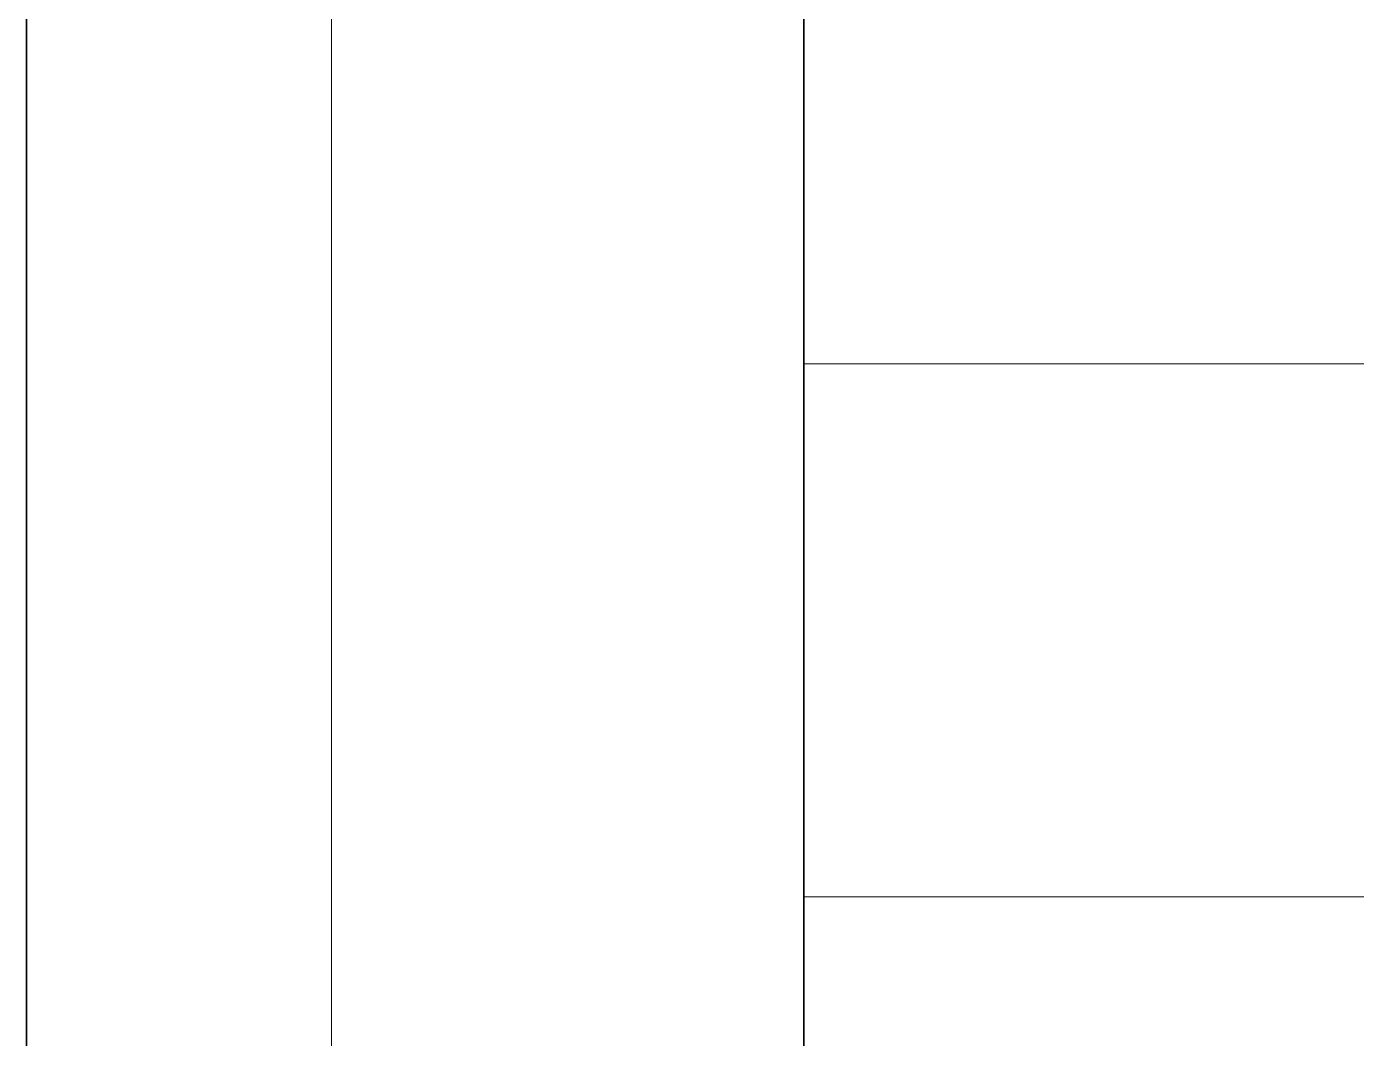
# Model space of a CAD drawing. Header units: millimetres. Extents: x -153298 to 620751, y -313239 to 250031.
# Drawn here: x 11819.2 to 12255.5, y -307162.1 to -306830.2 of the extents above; entities that cross this region are included whole.
import ezdxf

# ---------------------------------------------------------------- set-up
doc = ezdxf.new("R2010")
doc.units = ezdxf.units.MM
for name, color, linetype, lineweight in [('A-DOOR-E', 7, 'Continuous', 25), ('A-GLAZ-CURT', 7, 'Continuous', 9), ('I-WALL-E', 7, 'Continuous', 35), ('WALL-E', 7, 'Continuous', 35)]:
    doc.layers.add(name, color=color, linetype=linetype, lineweight=lineweight)

# ---------------------------------------------------------------- blocks, each defined once
blk = doc.blocks.new('System Panel - Entrance Glazed 12mm-14851400-2140-01 ENTRANCE 1 ELEVATION 2')
at = {"layer": 'A-GLAZ-CURT', "color": 7}
for p, q in [((-12852.02, 104424.06), (-12852.02, 103450)), ((-12852.02, 103450), (-12852.02, 104424.06))]:
    blk.add_line(p, q, dxfattribs=at)
blk = doc.blocks.new('M_Door-Overhead-Rolling - RS-17510645-2140-01 ENTRANCE 1 ELEVATION 2')
at = {"layer": 'A-DOOR-E', "color": 7, "lineweight": 9}
for p, q in [((-12597.02, 104998.29), (-12597.02, 103450)), ((-12597.02, 103450), (-12597.02, 104998.29)), ((-9684.77, 104123.9), (-12597.02, 104123.9)), ((-9684.77, 103949.02), (-12597.02, 103949.02))]:
    blk.add_line(p, q, dxfattribs=at)
blk = doc.blocks.new('System Panel - Facade_Solid Panel 100mm-18344664-2140-01 ENTRANCE 1 ELEVATION 2')
at = {"layer": 'A-GLAZ-CURT', "color": 7}
for p, q in [((-12852.02, 102550), (-12852.02, 105550)), ((-12752.02, 103450), (-12752.02, 105550)), ((-12752.02, 105550), (-12752.02, 102550)), ((-12852.02, 104424.06), (-12852.02, 103450))]:
    blk.add_line(p, q, dxfattribs=at)
blk = doc.blocks.new('System Panel - Facade_Solid Panel 100mm-V570-2140-01 ENTRANCE 1 ELEVATION 2')
at = {"layer": 'A-GLAZ-CURT', "color": 7}
for p, q in [((-12852.02, 103450), (-12852.02, 104424.06)), ((-12852.02, 104424.06), (-12852.02, 103450)), ((-12752.02, 103450), (-12752.02, 104398.19)), ((-12752.02, 104398.19), (-12752.02, 103450))]:
    blk.add_line(p, q, dxfattribs=at)
blk = doc.blocks.new('System Panel - Facade_Solid Panel 100mm-18344665-2140-01 ENTRANCE 1 ELEVATION 2')
at = {"layer": 'A-GLAZ-CURT', "color": 7}
for p, q in [((-12852.02, 103450), (-12852.02, 104424.06)), ((-12852.02, 104424.06), (-12852.02, 103450)), ((-12752.02, 103450), (-12752.02, 104398.19)), ((-12752.02, 104398.19), (-12752.02, 103450))]:
    blk.add_line(p, q, dxfattribs=at)
blk = doc.blocks.new('System Panel - Facade_Solid Panel 100mm-18344666-2140-01 ENTRANCE 1 ELEVATION 2')
at = {"layer": 'A-GLAZ-CURT', "color": 7}
for p, q in [((-12852.02, 103450), (-12852.02, 104424.06)), ((-12852.02, 104424.06), (-12852.02, 103450)), ((-12752.02, 103450), (-12752.02, 104398.19)), ((-12752.02, 104398.19), (-12752.02, 103450))]:
    blk.add_line(p, q, dxfattribs=at)
blk = doc.blocks.new('System Panel - Facade_Solid Panel 100mm-18344667-2140-01 ENTRANCE 1 ELEVATION 2')
at = {"layer": 'A-GLAZ-CURT', "color": 7}
for p, q in [((-12852.02, 103450), (-12852.02, 104424.06)), ((-12852.02, 104424.06), (-12852.02, 103450)), ((-12752.02, 104398.19), (-12752.02, 103450))]:
    blk.add_line(p, q, dxfattribs=at)
blk = doc.blocks.new('System Panel - Facade_Solid Panel 100mm-V571-2140-01 ENTRANCE 1 ELEVATION 2')
at = {"layer": 'A-GLAZ-CURT', "color": 7}
for p, q in [((-12752.02, 105550), (-12752.02, 103450)), ((-12852.02, 103450), (-12852.02, 104424.06)), ((-12852.02, 104424.06), (-12852.02, 103450)), ((-12752.02, 103450), (-12752.02, 104398.19))]:
    blk.add_line(p, q, dxfattribs=at)

msp = doc.modelspace()

# ---------------------------------------------------------------- linework, layer by layer
at = {"layer": 'I-WALL-E', "color": 7}
for p, q in [((11819.1524, -305514.7103), (11819.1524, -309614.7103)), ((11819.1524, -308814.7103), (11819.1524, -305514.7103))]:
    msp.add_line(p, q, dxfattribs=at)
at = {"layer": 'WALL-E', "color": 7}
for p, q in [((11819.1524, -307564.7103), (11819.1524, -304514.7103)), ((12074.1524, -306066.4195), (12074.1524, -307614.7103)), ((12074.1524, -307614.7103), (12074.1524, -306066.4195)), ((12074.1524, -307614.7103), (12074.1524, -306066.4195)), ((11819.1524, -306640.6474), (11819.1524, -307614.7103)), ((11819.1524, -307614.7103), (11819.1524, -306640.6474)), ((11819.1524, -307564.7103), (11819.1524, -306640.6474)), ((11819.1524, -307564.7103), (11819.1524, -306640.6474)), ((11819.1524, -306640.6474), (11819.1524, -307614.7103)), ((11819.1524, -306640.6474), (11819.1524, -307614.7103))]:
    msp.add_line(p, q, dxfattribs=at)

# ---------------------------------------------------------------- block references
at = {"layer": 'A-DOOR-E', "color": 7}
msp.add_blockref('M_Door-Overhead-Rolling - RS-17510645-2140-01 ENTRANCE 1 ELEVATION 2', (24671.1729, -411064.7103), dxfattribs=at)
at = {"layer": 'A-GLAZ-CURT', "color": 7}
for name in ['System Panel - Entrance Glazed 12mm-14851400-2140-01 ENTRANCE 1 ELEVATION 2', 'System Panel - Facade_Solid Panel 100mm-18344664-2140-01 ENTRANCE 1 ELEVATION 2', 'System Panel - Facade_Solid Panel 100mm-V570-2140-01 ENTRANCE 1 ELEVATION 2', 'System Panel - Facade_Solid Panel 100mm-V570-2140-01 ENTRANCE 1 ELEVATION 2', 'System Panel - Facade_Solid Panel 100mm-18344665-2140-01 ENTRANCE 1 ELEVATION 2', 'System Panel - Facade_Solid Panel 100mm-18344666-2140-01 ENTRANCE 1 ELEVATION 2', 'System Panel - Facade_Solid Panel 100mm-18344667-2140-01 ENTRANCE 1 ELEVATION 2', 'System Panel - Facade_Solid Panel 100mm-V570-2140-01 ENTRANCE 1 ELEVATION 2', 'System Panel - Facade_Solid Panel 100mm-V570-2140-01 ENTRANCE 1 ELEVATION 2', 'System Panel - Facade_Solid Panel 100mm-V570-2140-01 ENTRANCE 1 ELEVATION 2', 'System Panel - Facade_Solid Panel 100mm-V571-2140-01 ENTRANCE 1 ELEVATION 2']:
    msp.add_blockref(name, (24671.1729, -411064.7103), dxfattribs=at)

doc.saveas('drawing.dxf')
